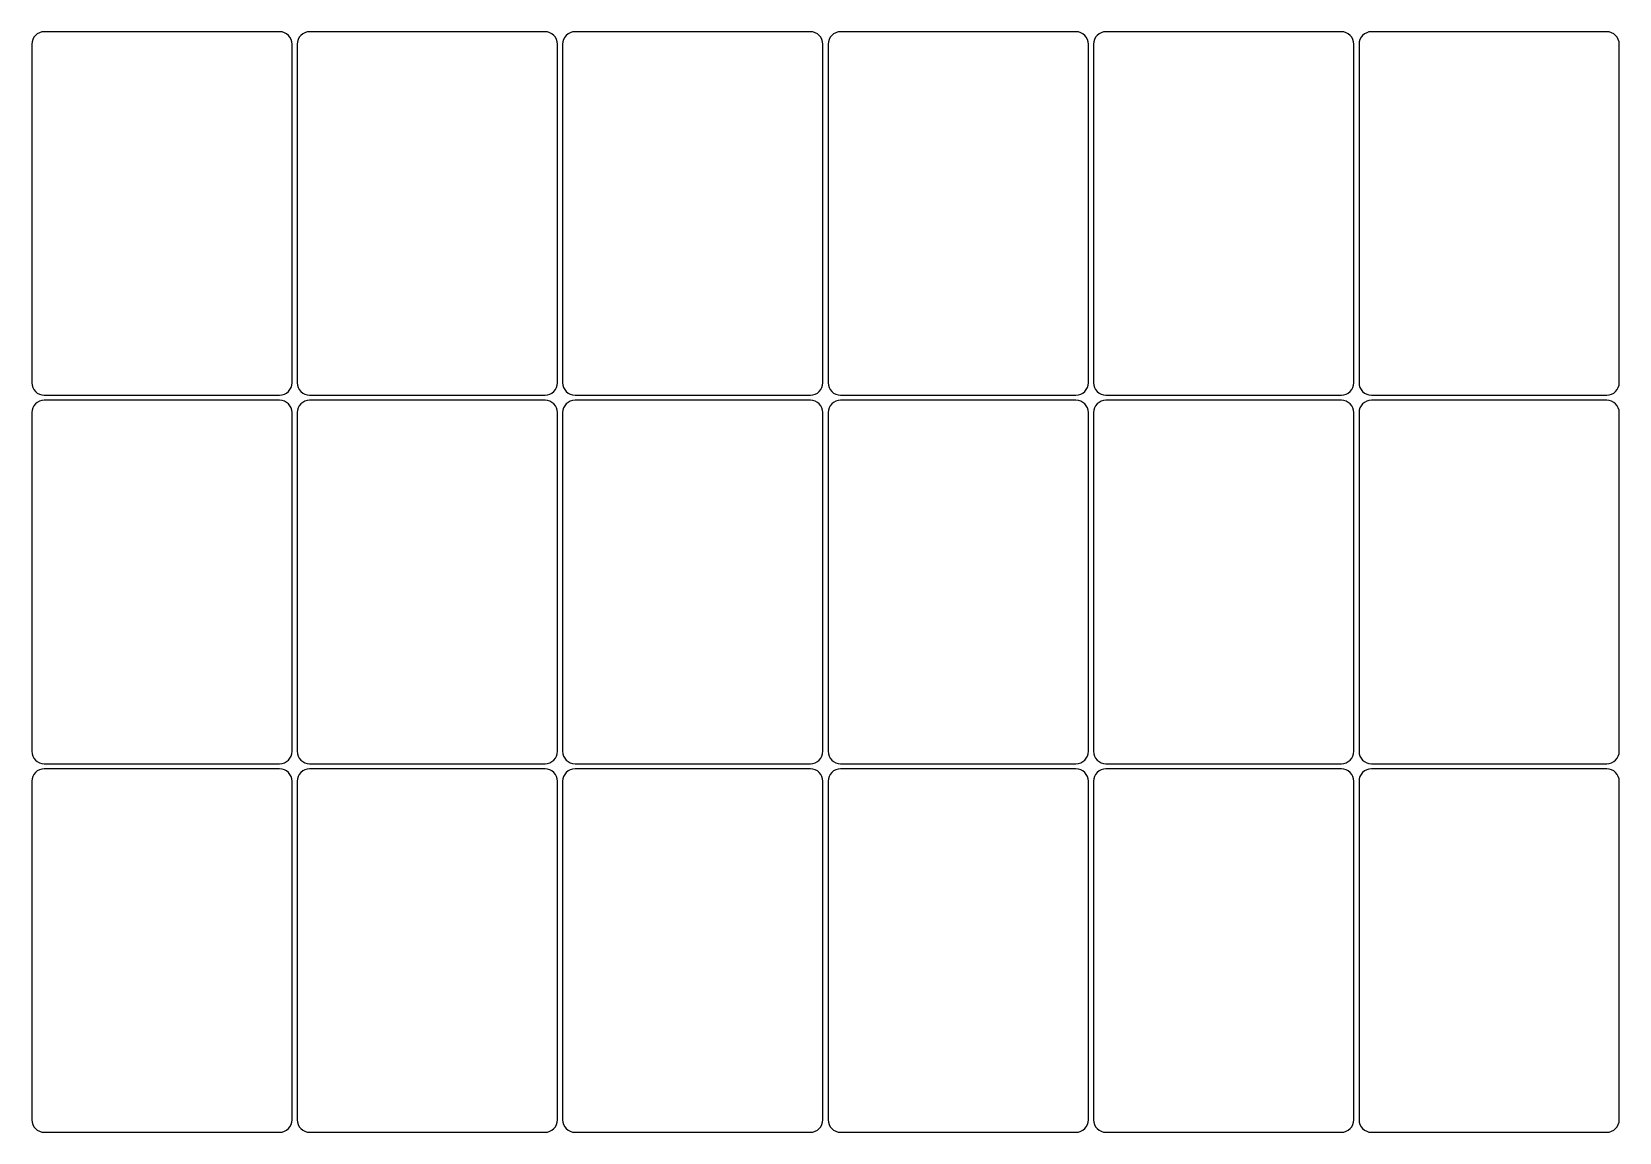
# Model space of a CAD drawing. Header units: millimetres. Extents: x 36 to 421, y -286 to -19.
import ezdxf

# ---------------------------------------------------------------- set-up
doc = ezdxf.new("R2010")
doc.units = ezdxf.units.MM

msp = doc.modelspace()

# ---------------------------------------------------------------- linework, layer by layer
for points in [[(96.41, -107.13, 0.414214), (99.41, -104.13), (99.41, -22.13, 0.414214), (96.41, -19.13), (39.41, -19.13, 0.414214), (36.41, -22.13), (36.41, -104.13, 0.414214), (39.41, -107.13)], [(160.67, -107.13, 0.414214), (163.67, -104.13), (163.67, -22.13, 0.414214), (160.67, -19.13), (103.67, -19.13, 0.414214), (100.67, -22.13), (100.67, -104.13, 0.414214), (103.67, -107.13)], [(224.93, -107.13, 0.414214), (227.93, -104.13), (227.93, -22.13, 0.414214), (224.93, -19.13), (167.93, -19.13, 0.414214), (164.93, -22.13), (164.93, -104.13, 0.414214), (167.93, -107.13)], [(289.19, -107.13, 0.414214), (292.19, -104.13), (292.19, -22.13, 0.414214), (289.19, -19.13), (232.19, -19.13, 0.414214), (229.19, -22.13), (229.19, -104.13, 0.414214), (232.19, -107.13)], [(353.45, -107.13, 0.414214), (356.45, -104.13), (356.45, -22.13, 0.414214), (353.45, -19.13), (296.45, -19.13, 0.414214), (293.45, -22.13), (293.45, -104.13, 0.414214), (296.45, -107.13)], [(417.72, -107.13, 0.414214), (420.72, -104.13), (420.72, -22.13, 0.414214), (417.72, -19.13), (360.72, -19.13, 0.414214), (357.72, -22.13), (357.72, -104.13, 0.414214), (360.72, -107.13)], [(96.41, -196.37, 0.414214), (99.41, -193.37), (99.41, -111.37, 0.414214), (96.41, -108.37), (39.41, -108.37, 0.414214), (36.41, -111.37), (36.41, -193.37, 0.414214), (39.41, -196.37)], [(160.67, -196.37, 0.414214), (163.67, -193.37), (163.67, -111.37, 0.414214), (160.67, -108.37), (103.67, -108.37, 0.414214), (100.67, -111.37), (100.67, -193.37, 0.414214), (103.67, -196.37)], [(224.93, -196.37, 0.414214), (227.93, -193.37), (227.93, -111.37, 0.414214), (224.93, -108.37), (167.93, -108.37, 0.414214), (164.93, -111.37), (164.93, -193.37, 0.414214), (167.93, -196.37)], [(289.19, -196.37, 0.414214), (292.19, -193.37), (292.19, -111.37, 0.414214), (289.19, -108.37), (232.19, -108.37, 0.414214), (229.19, -111.37), (229.19, -193.37, 0.414214), (232.19, -196.37)], [(353.45, -196.37, 0.414214), (356.45, -193.37), (356.45, -111.37, 0.414214), (353.45, -108.37), (296.45, -108.37, 0.414214), (293.45, -111.37), (293.45, -193.37, 0.414214), (296.45, -196.37)], [(417.72, -196.37, 0.414214), (420.72, -193.37), (420.72, -111.37, 0.414214), (417.72, -108.37), (360.72, -108.37, 0.414214), (357.72, -111.37), (357.72, -193.37, 0.414214), (360.72, -196.37)], [(96.41, -285.61, 0.414214), (99.41, -282.61), (99.41, -200.61, 0.414214), (96.41, -197.61), (39.41, -197.61, 0.414214), (36.41, -200.61), (36.41, -282.61, 0.414214), (39.41, -285.61)], [(160.67, -285.61, 0.414214), (163.67, -282.61), (163.67, -200.61, 0.414214), (160.67, -197.61), (103.67, -197.61, 0.414214), (100.67, -200.61), (100.67, -282.61, 0.414214), (103.67, -285.61)], [(224.93, -285.61, 0.414214), (227.93, -282.61), (227.93, -200.61, 0.414214), (224.93, -197.61), (167.93, -197.61, 0.414214), (164.93, -200.61), (164.93, -282.61, 0.414214), (167.93, -285.61)], [(289.19, -285.61, 0.414214), (292.19, -282.61), (292.19, -200.61, 0.414214), (289.19, -197.61), (232.19, -197.61, 0.414214), (229.19, -200.61), (229.19, -282.61, 0.414214), (232.19, -285.61)], [(353.45, -285.61, 0.414214), (356.45, -282.61), (356.45, -200.61, 0.414214), (353.45, -197.61), (296.45, -197.61, 0.414214), (293.45, -200.61), (293.45, -282.61, 0.414214), (296.45, -285.61)], [(417.72, -285.61, 0.414214), (420.72, -282.61), (420.72, -200.61, 0.414214), (417.72, -197.61), (360.72, -197.61, 0.414214), (357.72, -200.61), (357.72, -282.61, 0.414214), (360.72, -285.61)]]:
    msp.add_lwpolyline(points, format="xyb", close=True)

doc.saveas('drawing.dxf')
